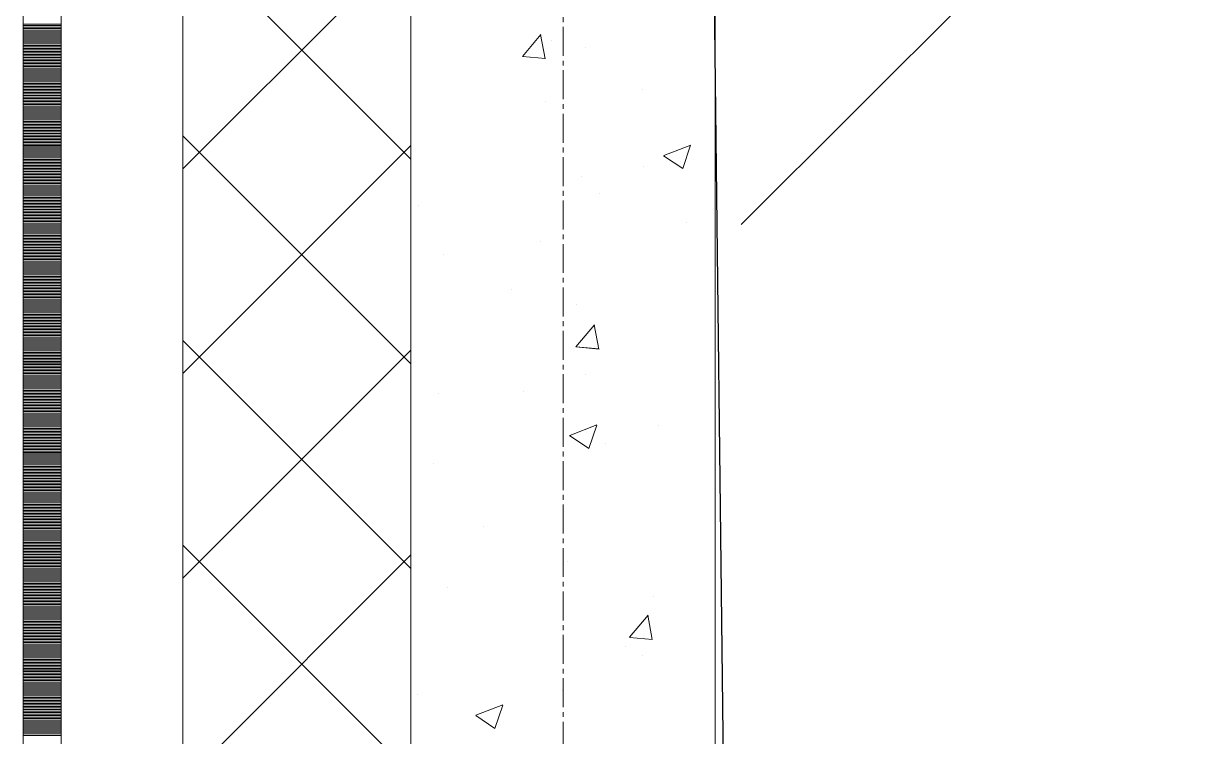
# Model space of a CAD drawing. Header units: millimetres. Extents: x 470010 to 1231400, y -134005 to 421770.
# Drawn here: x 806168 to 806935, y 146914 to 147383 of the extents above; entities that cross this region are included whole.
import ezdxf
from ezdxf.enums import TextEntityAlignment as Align

# ---------------------------------------------------------------- set-up
doc = ezdxf.new("R2010")
doc.units = ezdxf.units.MM
doc.linetypes.add('CENTER2', pattern=[28.575, 19.05, -3.175, 3.175, -3.175])
doc.linetypes.add('DASHED', pattern=[19.05, 12.7, -6.35])
doc.layers.get('Defpoints').update_dxf_attribs({"color": 140})
doc.layers.add('АР_Делит', color=120, linetype='Continuous', lineweight=0, plot=False)
for name, color, linetype, lineweight in [('АР_Стены ПЕНОблок', 52, 'Continuous', 20), ('АР_Тонкая', 254, 'Continuous', 5), ('АР_Утеплитель', 31, 'Continuous', 0), ('АР_Штриховка', 8, 'Continuous', 0)]:
    doc.layers.add(name, color=color, linetype=linetype, lineweight=lineweight)
doc.layers.add('РД_Оси_100', color=7, linetype='Continuous', lineweight=0, true_color=0x525252)
doc.styles.add('style1', font='ARIALN.TTF')

# ---------------------------------------------------------------- blocks, each defined once
blk = doc.blocks.new('СОШ_2200_АР_ОСИ_М100_28.05.24')
at = {"layer": 'АР_Делит', "color": 251, "linetype": 'DASHED', "true_color": 0x636466}
blk.add_lwpolyline([(114955, 135155), (114955, -355), (93595.036, -355), (93595.036, 13855), (94145, 13855), (94145, 68320), (66055, 68320), (66055, 13857.73), (83455, 13857.73), (83455, -355), (45245, -355), (45245, 13145), (44695, 13145), (44695, 26755), (45245, 26755), (45245, 68320), (20455, 68320), (20455, 26755), (27955, 26755), (27955, 13145), (-355, 13145), (-355, 100855)], dxfattribs=at)
at = {"layer": 'РД_Оси_100', "color": 251, "linetype": 'CENTER2', "true_color": 0x636466}
blk.add_line((0, -6155), (0, 139938.679), dxfattribs=at)
blk = doc.blocks.new('A$C9108343f')
blk.add_lwpolyline([(160804.09, 248479.49), (162964.09, 248479.49), (162964.09, 249379.49), (167604.09, 249379.49), (167604.09, 249579.49), (186123.53, 249579.49), (186024.63, 244500.38), (148704.09, 244484.49), (148664.66, 245989.49), (140924.09, 246025.99), (140881.31, 249704.55), (148704.09, 249669.49), (148714.09, 259259.49)])
at = {"layer": 'АР_Стены ПЕНОблок', "color": 18, "linetype": 'Continuous', "lineweight": 20, "true_color": 0x000000}
for p, q in [((140704.09, 313879.49), (140704.09, 237679.49)), ((140904.09, 237679.49), (140904.09, 313879.49))]:
    blk.add_line(p, q, dxfattribs=at)
at = {"layer": 'АР_Тонкая', "color": 18, "linetype": 'Continuous', "lineweight": 5, "true_color": 0x000000}
for p, q in [((140449.09, 313879.49), (140449.09, 237679.49)), ((140474.09, 313879.49), (140474.09, 237679.49)), ((140474.09, 237679.49), (140474.09, 313879.49)), ((140554.09, 237679.49), (140554.09, 313879.49))]:
    blk.add_line(p, q, dxfattribs=at)
at = {"layer": 'АР_Утеплитель', "color": 18, "linetype": 'Continuous', "lineweight": 0, "true_color": 0x000000}
for p, q in [((140554.09, 313879.49), (140554.09, 237679.49)), ((140704.09, 237679.49), (140704.09, 313879.49))]:
    blk.add_line(p, q, dxfattribs=at)
at = {"layer": 'АР_Штриховка', "color": 18, "linetype": 'Continuous', "lineweight": 0, "true_color": 0x000000}
for p, q in [((140704.09, 247660.39), (140554.09, 247810.39)), ((140554.09, 247654.1), (140704.09, 247804.1)), ((140449.09, 247749.24), (140474.09, 247749.24)), ((140449.09, 247748.24), (140474.09, 247748.24)), ((140449.09, 247747.24), (140474.09, 247747.24)), ((140449.09, 247746.24), (140474.09, 247746.24)), ((140449.09, 247745.24), (140474.09, 247745.24)), ((140449.09, 247744.24), (140474.09, 247744.24)), ((140449.09, 247743.24), (140474.09, 247743.24)), ((140449.09, 247742.24), (140474.09, 247742.24)), ((140449.09, 247741.24), (140474.09, 247741.24)), ((140449.09, 247740.24), (140474.09, 247740.24)), ((140777.36, 247727.85), (140789.6, 247742.44)), ((140792.31, 247726.47), (140789.37, 247742.39)), ((140449.09, 247739.24), (140474.09, 247739.24)), ((140449.09, 247738.24), (140474.09, 247738.24)), ((140449.09, 247737.24), (140474.09, 247737.24)), ((140449.09, 247736.24), (140474.09, 247736.24)), ((140449.09, 247735.24), (140474.09, 247735.24)), ((140449.09, 247734.24), (140474.09, 247734.24)), ((140449.09, 247733.24), (140474.09, 247733.24)), ((140796.29, 247738.19), (140796.29, 247738.19)), ((140819.15, 247733.83), (140819.15, 247733.83)), ((140449.09, 247732.24), (140474.09, 247732.24)), ((140449.09, 247731.24), (140474.09, 247731.24)), ((140449.09, 247730.24), (140474.09, 247730.24)), ((140449.09, 247729.24), (140474.09, 247729.24)), ((140449.09, 247728.24), (140474.09, 247728.24)), ((140449.09, 247727.24), (140474.09, 247727.24)), ((140449.09, 247726.24), (140474.09, 247726.24)), ((140449.09, 247725.24), (140474.09, 247725.24)), ((140777.36, 247727.84), (140792.54, 247726.51)), ((140449.09, 247724.24), (140474.09, 247724.24)), ((140449.09, 247723.24), (140474.09, 247723.24)), ((140449.09, 247722.24), (140474.09, 247722.24)), ((140449.09, 247721.24), (140474.09, 247721.24)), ((140449.09, 247720.24), (140474.09, 247720.24)), ((140449.09, 247719.24), (140474.09, 247719.24)), ((140449.09, 247718.24), (140474.09, 247718.24)), ((140449.09, 247717.24), (140474.09, 247717.24)), ((140449.09, 247716.24), (140474.09, 247716.24)), ((140449.09, 247715.24), (140474.09, 247715.24)), ((140449.09, 247714.24), (140474.09, 247714.24)), ((140449.09, 247713.24), (140474.09, 247713.24)), ((140449.09, 247712.24), (140474.09, 247712.24)), ((140449.09, 247711.24), (140474.09, 247711.24)), ((140449.09, 247710.24), (140474.09, 247710.24)), ((140449.09, 247709.24), (140474.09, 247709.24)), ((140449.09, 247708.24), (140474.09, 247708.24)), ((140449.09, 247707.24), (140474.09, 247707.24)), ((140449.09, 247706.24), (140474.09, 247706.24)), ((140449.09, 247705.24), (140474.09, 247705.24)), ((140449.09, 247704.24), (140474.09, 247704.24)), ((140449.09, 247703.24), (140474.09, 247703.24)), ((140449.09, 247702.24), (140474.09, 247702.24)), ((140856.11, 247706.46), (140856.11, 247706.46)), ((140449.09, 247701.24), (140474.09, 247701.24)), ((140449.09, 247700.24), (140474.09, 247700.24)), ((140449.09, 247699.24), (140474.09, 247699.24)), ((140449.09, 247698.24), (140474.09, 247698.24)), ((140449.09, 247697.24), (140474.09, 247697.24)), ((140449.09, 247696.24), (140474.09, 247696.24)), ((140449.09, 247695.24), (140474.09, 247695.24)), ((140449.09, 247694.24), (140474.09, 247694.24)), ((140792.53, 247698.09), (140792.53, 247698.09)), ((140449.09, 247693.24), (140474.09, 247693.24)), ((140449.09, 247692.24), (140474.09, 247692.24)), ((140449.09, 247691.24), (140474.09, 247691.24)), ((140449.09, 247690.24), (140474.09, 247690.24)), ((140449.09, 247689.24), (140474.09, 247689.24)), ((140449.09, 247688.24), (140474.09, 247688.24)), ((140449.09, 247687.24), (140474.09, 247687.24)), ((140449.09, 247686.24), (140474.09, 247686.24)), ((140449.09, 247685.24), (140474.09, 247685.24)), ((140449.09, 247684.24), (140474.09, 247684.24)), ((140449.09, 247683.24), (140474.09, 247683.24)), ((140449.09, 247682.24), (140474.09, 247682.24)), ((140449.09, 247681.24), (140474.09, 247681.24)), ((140449.09, 247680.24), (140474.09, 247680.24)), ((140449.09, 247679.24), (140474.09, 247679.24)), ((140449.09, 247678.24), (140474.09, 247678.24)), ((140449.09, 247677.24), (140474.09, 247677.24)), ((140449.09, 247676.24), (140474.09, 247676.24)), ((140449.09, 247675.24), (140474.09, 247675.24)), ((140449.09, 247674.24), (140474.09, 247674.24)), ((140449.09, 247673.24), (140474.09, 247673.24)), ((140449.09, 247672.24), (140474.09, 247672.24)), ((140449.09, 247671.24), (140474.09, 247671.24)), ((140704.09, 247525.68), (140554.09, 247675.68)), ((140449.09, 247670.24), (140474.09, 247670.24)), ((140449.09, 247669.24), (140474.09, 247669.24)), ((140449.09, 247668.24), (140474.09, 247668.24)), ((140449.09, 247667.24), (140474.09, 247667.24)), ((140449.09, 247666.24), (140474.09, 247666.24)), ((140449.09, 247665.24), (140474.09, 247665.24)), ((140449.09, 247664.24), (140474.09, 247664.24)), ((140554.09, 247519.4), (140704.09, 247669.4)), ((140870.35, 247662.83), (140888.13, 247669.66)), ((140882.91, 247654.12), (140888.06, 247669.47)), ((140449.09, 247663.24), (140474.09, 247663.24)), ((140449.09, 247662.24), (140474.09, 247662.24)), ((140449.09, 247661.24), (140474.09, 247661.24)), ((140449.09, 247660.24), (140474.09, 247660.24)), ((140449.09, 247659.24), (140474.09, 247659.24)), ((140449.09, 247658.24), (140474.09, 247658.24)), ((140449.09, 247657.24), (140474.09, 247657.24)), ((140449.09, 247656.24), (140474.09, 247656.24)), ((140870.26, 247662.65), (140882.9, 247654.12)), ((140449.09, 247655.24), (140474.09, 247655.24)), ((140449.09, 247654.24), (140474.09, 247654.24)), ((140449.09, 247653.24), (140474.09, 247653.24)), ((140449.09, 247652.24), (140474.09, 247652.24)), ((140449.09, 247651.24), (140474.09, 247651.24)), ((140449.09, 247650.24), (140474.09, 247650.24)), ((140449.09, 247649.24), (140474.09, 247649.24)), ((140449.09, 247648.24), (140474.09, 247648.24)), ((140816.06, 247649.28), (140816.06, 247649.28)), ((140857.2, 247655.48), (140857.2, 247655.48)), ((140449.09, 247647.24), (140474.09, 247647.24)), ((140449.09, 247646.24), (140474.09, 247646.24)), ((140449.09, 247645.24), (140474.09, 247645.24)), ((140449.09, 247644.24), (140474.09, 247644.24)), ((140449.09, 247643.24), (140474.09, 247643.24)), ((140449.09, 247642.24), (140474.09, 247642.24)), ((140449.09, 247641.24), (140474.09, 247641.24)), ((140449.09, 247640.24), (140474.09, 247640.24)), ((140449.09, 247639.24), (140474.09, 247639.24)), ((140449.09, 247638.24), (140474.09, 247638.24)), ((140449.09, 247637.24), (140474.09, 247637.24)), ((140449.09, 247636.24), (140474.09, 247636.24)), ((140449.09, 247635.24), (140474.09, 247635.24)), ((140449.09, 247634.24), (140474.09, 247634.24)), ((140449.09, 247633.24), (140474.09, 247633.24)), ((140827.79, 247637.47), (140827.79, 247637.47)), ((140449.09, 247632.24), (140474.09, 247632.24)), ((140449.09, 247631.24), (140474.09, 247631.24)), ((140449.09, 247630.24), (140474.09, 247630.24)), ((140449.09, 247629.24), (140474.09, 247629.24)), ((140449.09, 247628.24), (140474.09, 247628.24)), ((140449.09, 247627.24), (140474.09, 247627.24)), ((140449.09, 247626.24), (140474.09, 247626.24)), ((140449.09, 247625.24), (140474.09, 247625.24)), ((140709.07, 247630.06), (140709.07, 247630.06)), ((140449.09, 247624.24), (140474.09, 247624.24)), ((140449.09, 247623.24), (140474.09, 247623.24)), ((140449.09, 247622.24), (140474.09, 247622.24)), ((140449.09, 247621.24), (140474.09, 247621.24)), ((140449.09, 247620.24), (140474.09, 247620.24)), ((140449.09, 247619.24), (140474.09, 247619.24)), ((140449.09, 247618.24), (140474.09, 247618.24)), ((140449.09, 247617.24), (140474.09, 247617.24)), ((140885.49, 247618.94), (140885.49, 247618.94)), ((140449.09, 247616.24), (140474.09, 247616.24)), ((140449.09, 247615.24), (140474.09, 247615.24)), ((140449.09, 247614.24), (140474.09, 247614.24)), ((140449.09, 247613.24), (140474.09, 247613.24)), ((140449.09, 247612.24), (140474.09, 247612.24)), ((140449.09, 247611.24), (140474.09, 247611.24)), ((140449.09, 247610.24), (140474.09, 247610.24)), ((140449.09, 247609.24), (140474.09, 247609.24)), ((140449.09, 247608.24), (140474.09, 247608.24)), ((140449.09, 247607.24), (140474.09, 247607.24)), ((140449.09, 247606.24), (140474.09, 247606.24)), ((140449.09, 247605.24), (140474.09, 247605.24)), ((140449.09, 247604.24), (140474.09, 247604.24)), ((140449.09, 247603.24), (140474.09, 247603.24)), ((140449.09, 247602.24), (140474.09, 247602.24)), ((140789.3, 247606.28), (140789.3, 247606.28)), ((140449.09, 247601.24), (140474.09, 247601.24)), ((140449.09, 247600.24), (140474.09, 247600.24)), ((140449.09, 247599.24), (140474.09, 247599.24)), ((140449.09, 247598.24), (140474.09, 247598.24)), ((140449.09, 247597.24), (140474.09, 247597.24)), ((140449.09, 247596.24), (140474.09, 247596.24)), ((140449.09, 247595.24), (140474.09, 247595.24)), ((140449.09, 247594.24), (140474.09, 247594.24)), ((140725.71, 247597.91), (140725.71, 247597.91)), ((140449.09, 247593.24), (140474.09, 247593.24)), ((140449.09, 247592.24), (140474.09, 247592.24)), ((140449.09, 247591.24), (140474.09, 247591.24)), ((140449.09, 247590.24), (140474.09, 247590.24)), ((140449.09, 247589.24), (140474.09, 247589.24)), ((140449.09, 247588.24), (140474.09, 247588.24)), ((140449.09, 247587.24), (140474.09, 247587.24)), ((140449.09, 247586.24), (140474.09, 247586.24)), ((140449.09, 247585.24), (140474.09, 247585.24)), ((140449.09, 247584.24), (140474.09, 247584.24)), ((140449.09, 247583.24), (140474.09, 247583.24)), ((140449.09, 247582.24), (140474.09, 247582.24)), ((140449.09, 247581.24), (140474.09, 247581.24)), ((140449.09, 247580.24), (140474.09, 247580.24)), ((140449.09, 247579.24), (140474.09, 247579.24)), ((140449.09, 247578.24), (140474.09, 247578.24)), ((140449.09, 247577.24), (140474.09, 247577.24)), ((140449.09, 247576.24), (140474.09, 247576.24)), ((140449.09, 247575.24), (140474.09, 247575.24)), ((140449.09, 247574.24), (140474.09, 247574.24)), ((140449.09, 247573.24), (140474.09, 247573.24)), ((140449.09, 247572.24), (140474.09, 247572.24)), ((140449.09, 247571.24), (140474.09, 247571.24)), ((140769.94, 247574.29), (140769.94, 247574.29)), ((140449.09, 247570.24), (140474.09, 247570.24)), ((140449.09, 247569.24), (140474.09, 247569.24)), ((140449.09, 247568.24), (140474.09, 247568.24)), ((140449.09, 247567.24), (140474.09, 247567.24)), ((140449.09, 247566.24), (140474.09, 247566.24)), ((140449.09, 247565.24), (140474.09, 247565.24)), ((140449.09, 247564.24), (140474.09, 247564.24)), ((140812.97, 247564.72), (140812.97, 247564.72)), ((140449.09, 247563.24), (140474.09, 247563.24)), ((140449.09, 247562.24), (140474.09, 247562.24)), ((140449.09, 247561.24), (140474.09, 247561.24)), ((140449.09, 247560.24), (140474.09, 247560.24)), ((140449.09, 247559.24), (140474.09, 247559.24)), ((140449.09, 247558.24), (140474.09, 247558.24)), ((140449.09, 247557.24), (140474.09, 247557.24)), ((140449.09, 247556.24), (140474.09, 247556.24)), ((140449.09, 247555.24), (140474.09, 247555.24)), ((140449.09, 247554.24), (140474.09, 247554.24)), ((140449.09, 247553.24), (140474.09, 247553.24)), ((140449.09, 247552.24), (140474.09, 247552.24)), ((140449.09, 247551.24), (140474.09, 247551.24)), ((140449.09, 247550.24), (140474.09, 247550.24)), ((140449.09, 247549.24), (140474.09, 247549.24)), ((140449.09, 247548.24), (140474.09, 247548.24)), ((140812.6, 247536.79), (140824.85, 247551.39)), ((140827.55, 247535.41), (140824.62, 247551.33)), ((140449.09, 247547.24), (140474.09, 247547.24)), ((140449.09, 247546.24), (140474.09, 247546.24)), ((140449.09, 247545.24), (140474.09, 247545.24)), ((140449.09, 247544.24), (140474.09, 247544.24)), ((140449.09, 247543.24), (140474.09, 247543.24)), ((140449.09, 247542.24), (140474.09, 247542.24)), ((140449.09, 247541.24), (140474.09, 247541.24)), ((140704.09, 247390.98), (140554.09, 247540.98)), ((140449.09, 247540.24), (140474.09, 247540.24)), ((140449.09, 247539.24), (140474.09, 247539.24)), ((140449.09, 247538.24), (140474.09, 247538.24)), ((140449.09, 247537.24), (140474.09, 247537.24)), ((140449.09, 247536.24), (140474.09, 247536.24)), ((140449.09, 247535.24), (140474.09, 247535.24)), ((140449.09, 247534.24), (140474.09, 247534.24)), ((140449.09, 247533.24), (140474.09, 247533.24)), ((140554.09, 247384.69), (140704.09, 247534.69)), ((140812.6, 247536.78), (140827.78, 247535.45)), ((140449.09, 247532.24), (140474.09, 247532.24)), ((140449.09, 247531.24), (140474.09, 247531.24)), ((140449.09, 247530.24), (140474.09, 247530.24)), ((140449.09, 247529.24), (140474.09, 247529.24)), ((140449.09, 247528.24), (140474.09, 247528.24)), ((140449.09, 247527.24), (140474.09, 247527.24)), ((140449.09, 247526.24), (140474.09, 247526.24)), ((140449.09, 247525.24), (140474.09, 247525.24)), ((140449.09, 247524.24), (140474.09, 247524.24)), ((140449.09, 247523.24), (140474.09, 247523.24)), ((140449.09, 247522.24), (140474.09, 247522.24)), ((140449.09, 247521.24), (140474.09, 247521.24)), ((140449.09, 247520.24), (140474.09, 247520.24)), ((140449.09, 247519.24), (140474.09, 247519.24)), ((140449.09, 247518.24), (140474.09, 247518.24)), ((140818.67, 247518.76), (140818.67, 247518.76)), ((140449.09, 247517.24), (140474.09, 247517.24)), ((140449.09, 247516.24), (140474.09, 247516.24)), ((140449.09, 247515.24), (140474.09, 247515.24)), ((140449.09, 247514.24), (140474.09, 247514.24)), ((140449.09, 247513.24), (140474.09, 247513.24)), ((140449.09, 247512.24), (140474.09, 247512.24)), ((140449.09, 247511.24), (140474.09, 247511.24)), ((140449.09, 247510.24), (140474.09, 247510.24)), ((140449.09, 247509.24), (140474.09, 247509.24)), ((140449.09, 247508.24), (140474.09, 247508.24)), ((140449.09, 247507.24), (140474.09, 247507.24)), ((140449.09, 247506.24), (140474.09, 247506.24)), ((140449.09, 247505.24), (140474.09, 247505.24)), ((140449.09, 247504.24), (140474.09, 247504.24)), ((140449.09, 247503.24), (140474.09, 247503.24)), ((140449.09, 247502.24), (140474.09, 247502.24)), ((140722.48, 247506.1), (140722.48, 247506.1)), ((140778.33, 247507.68), (140778.33, 247507.68)), ((140449.09, 247501.24), (140474.09, 247501.24)), ((140449.09, 247500.24), (140474.09, 247500.24)), ((140449.09, 247499.24), (140474.09, 247499.24)), ((140449.09, 247498.24), (140474.09, 247498.24)), ((140449.09, 247497.24), (140474.09, 247497.24)), ((140449.09, 247496.24), (140474.09, 247496.24)), ((140449.09, 247495.24), (140474.09, 247495.24)), ((140449.09, 247494.24), (140474.09, 247494.24)), ((140449.09, 247493.24), (140474.09, 247493.24)), ((140449.09, 247492.24), (140474.09, 247492.24)), ((140449.09, 247491.24), (140474.09, 247491.24)), ((140449.09, 247490.24), (140474.09, 247490.24)), ((140449.09, 247489.24), (140474.09, 247489.24)), ((140449.09, 247488.24), (140474.09, 247488.24)), ((140449.09, 247487.24), (140474.09, 247487.24)), ((140449.09, 247486.24), (140474.09, 247486.24)), ((140449.09, 247485.24), (140474.09, 247485.24)), ((140449.09, 247484.24), (140474.09, 247484.24)), ((140449.09, 247483.24), (140474.09, 247483.24)), ((140449.09, 247482.24), (140474.09, 247482.24)), ((140449.09, 247481.24), (140474.09, 247481.24)), ((140449.09, 247480.24), (140474.09, 247480.24)), ((140449.09, 247479.24), (140474.09, 247479.24)), ((140808.55, 247478.64), (140826.33, 247485.47)), ((140809.88, 247480.17), (140809.88, 247480.17)), ((140821.1, 247469.93), (140826.25, 247485.28)), ((140866.94, 247485.4), (140866.94, 247485.4)), ((140449.09, 247478.24), (140474.09, 247478.24)), ((140449.09, 247477.24), (140474.09, 247477.24)), ((140449.09, 247476.24), (140474.09, 247476.24)), ((140449.09, 247475.24), (140474.09, 247475.24)), ((140449.09, 247474.24), (140474.09, 247474.24)), ((140449.09, 247473.24), (140474.09, 247473.24)), ((140449.09, 247472.24), (140474.09, 247472.24)), ((140808.46, 247478.46), (140821.1, 247469.94)), ((140831.89, 247473.56), (140831.89, 247473.56)), ((140449.09, 247471.24), (140474.09, 247471.24)), ((140449.09, 247470.24), (140474.09, 247470.24)), ((140449.09, 247469.24), (140474.09, 247469.24)), ((140449.09, 247468.24), (140474.09, 247468.24)), ((140449.09, 247467.24), (140474.09, 247467.24)), ((140449.09, 247466.24), (140474.09, 247466.24)), ((140449.09, 247465.24), (140474.09, 247465.24)), ((140449.09, 247464.24), (140474.09, 247464.24)), ((140449.09, 247463.24), (140474.09, 247463.24)), ((140449.09, 247462.24), (140474.09, 247462.24)), ((140449.09, 247461.24), (140474.09, 247461.24)), ((140449.09, 247460.24), (140474.09, 247460.24)), ((140449.09, 247459.24), (140474.09, 247459.24)), ((140449.09, 247458.24), (140474.09, 247458.24)), ((140449.09, 247457.24), (140474.09, 247457.24)), ((140449.09, 247456.24), (140474.09, 247456.24)), ((140718.81, 247459.97), (140718.81, 247459.97)), ((140449.09, 247455.24), (140474.09, 247455.24)), ((140449.09, 247454.24), (140474.09, 247454.24)), ((140449.09, 247453.24), (140474.09, 247453.24)), ((140449.09, 247452.24), (140474.09, 247452.24)), ((140449.09, 247451.24), (140474.09, 247451.24)), ((140449.09, 247450.24), (140474.09, 247450.24)), ((140449.09, 247449.24), (140474.09, 247449.24)), ((140449.09, 247448.24), (140474.09, 247448.24)), ((140449.09, 247447.24), (140474.09, 247447.24)), ((140449.09, 247446.24), (140474.09, 247446.24)), ((140449.09, 247445.24), (140474.09, 247445.24)), ((140449.09, 247444.24), (140474.09, 247444.24)), ((140449.09, 247443.24), (140474.09, 247443.24)), ((140449.09, 247442.24), (140474.09, 247442.24)), ((140449.09, 247441.24), (140474.09, 247441.24)), ((140449.09, 247440.24), (140474.09, 247440.24)), ((140449.09, 247439.24), (140474.09, 247439.24)), ((140449.09, 247438.24), (140474.09, 247438.24)), ((140449.09, 247437.24), (140474.09, 247437.24)), ((140449.09, 247436.24), (140474.09, 247436.24)), ((140449.09, 247435.24), (140474.09, 247435.24)), ((140449.09, 247434.24), (140474.09, 247434.24)), ((140449.09, 247433.24), (140474.09, 247433.24)), ((140449.09, 247432.24), (140474.09, 247432.24)), ((140449.09, 247431.24), (140474.09, 247431.24)), ((140449.09, 247430.24), (140474.09, 247430.24)), ((140449.09, 247429.24), (140474.09, 247429.24)), ((140449.09, 247428.24), (140474.09, 247428.24)), ((140449.09, 247427.24), (140474.09, 247427.24)), ((140449.09, 247426.24), (140474.09, 247426.24)), ((140449.09, 247425.24), (140474.09, 247425.24)), ((140449.09, 247424.24), (140474.09, 247424.24)), ((140449.09, 247423.24), (140474.09, 247423.24)), ((140449.09, 247422.24), (140474.09, 247422.24)), ((140449.09, 247421.24), (140474.09, 247421.24)), ((140449.09, 247420.24), (140474.09, 247420.24)), ((140449.09, 247419.24), (140474.09, 247419.24)), ((140449.09, 247418.24), (140474.09, 247418.24)), ((140751.85, 247418.58), (140751.85, 247418.58)), ((140449.09, 247417.24), (140474.09, 247417.24)), ((140449.09, 247416.24), (140474.09, 247416.24)), ((140449.09, 247415.24), (140474.09, 247415.24)), ((140449.09, 247414.24), (140474.09, 247414.24)), ((140449.09, 247413.24), (140474.09, 247413.24)), ((140449.09, 247412.24), (140474.09, 247412.24)), ((140449.09, 247411.24), (140474.09, 247411.24)), ((140449.09, 247410.24), (140474.09, 247410.24)), ((140449.09, 247409.24), (140474.09, 247409.24)), ((140449.09, 247408.24), (140474.09, 247408.24)), ((140449.09, 247407.24), (140474.09, 247407.24)), ((140449.09, 247406.24), (140474.09, 247406.24)), ((140449.09, 247405.24), (140474.09, 247405.24)), ((140449.09, 247404.24), (140474.09, 247404.24)), ((140449.09, 247403.24), (140474.09, 247403.24)), ((140704.09, 247256.28), (140554.09, 247406.28)), ((140449.09, 247402.24), (140474.09, 247402.24)), ((140449.09, 247401.24), (140474.09, 247401.24)), ((140449.09, 247400.24), (140474.09, 247400.24)), ((140449.09, 247399.24), (140474.09, 247399.24)), ((140449.09, 247398.24), (140474.09, 247398.24)), ((140449.09, 247397.24), (140474.09, 247397.24)), ((140449.09, 247396.24), (140474.09, 247396.24)), ((140449.09, 247395.24), (140474.09, 247395.24)), ((140554.09, 247249.99), (140704.09, 247399.99)), ((140806.79, 247395.61), (140806.79, 247395.61)), ((140449.09, 247394.24), (140474.09, 247394.24)), ((140449.09, 247393.24), (140474.09, 247393.24)), ((140449.09, 247392.24), (140474.09, 247392.24)), ((140449.09, 247391.24), (140474.09, 247391.24)), ((140449.09, 247390.24), (140474.09, 247390.24)), ((140449.09, 247389.24), (140474.09, 247389.24)), ((140449.09, 247388.24), (140474.09, 247388.24)), ((140449.09, 247387.24), (140474.09, 247387.24)), ((140449.09, 247386.24), (140474.09, 247386.24)), ((140449.09, 247385.24), (140474.09, 247385.24)), ((140449.09, 247384.24), (140474.09, 247384.24)), ((140449.09, 247383.24), (140474.09, 247383.24)), ((140449.09, 247382.24), (140474.09, 247382.24)), ((140449.09, 247381.24), (140474.09, 247381.24)), ((140449.09, 247380.24), (140474.09, 247380.24)), ((140449.09, 247379.24), (140474.09, 247379.24)), ((140449.09, 247378.24), (140474.09, 247378.24)), ((140449.09, 247377.24), (140474.09, 247377.24)), ((140449.09, 247376.24), (140474.09, 247376.24)), ((140449.09, 247375.24), (140474.09, 247375.24)), ((140449.09, 247374.24), (140474.09, 247374.24)), ((140449.09, 247373.24), (140474.09, 247373.24)), ((140449.09, 247372.24), (140474.09, 247372.24)), ((140727.8, 247378.57), (140727.8, 247378.57)), ((140863.39, 247372.84), (140863.39, 247372.84)), ((140449.09, 247371.24), (140474.09, 247371.24)), ((140449.09, 247370.24), (140474.09, 247370.24)), ((140449.09, 247369.24), (140474.09, 247369.24)), ((140449.09, 247368.24), (140474.09, 247368.24)), ((140449.09, 247367.24), (140474.09, 247367.24)), ((140449.09, 247366.24), (140474.09, 247366.24)), ((140449.09, 247365.24), (140474.09, 247365.24)), ((140449.09, 247364.24), (140474.09, 247364.24)), ((140449.09, 247363.24), (140474.09, 247363.24)), ((140449.09, 247362.24), (140474.09, 247362.24)), ((140449.09, 247361.24), (140474.09, 247361.24)), ((140449.09, 247360.24), (140474.09, 247360.24)), ((140449.09, 247359.24), (140474.09, 247359.24)), ((140449.09, 247358.24), (140474.09, 247358.24)), ((140449.09, 247357.24), (140474.09, 247357.24)), ((140847.84, 247345.74), (140860.09, 247360.33)), ((140862.8, 247344.36), (140859.86, 247360.28)), ((140449.09, 247356.24), (140474.09, 247356.24)), ((140449.09, 247355.24), (140474.09, 247355.24)), ((140449.09, 247354.24), (140474.09, 247354.24)), ((140449.09, 247353.24), (140474.09, 247353.24)), ((140449.09, 247352.24), (140474.09, 247352.24)), ((140449.09, 247351.24), (140474.09, 247351.24)), ((140449.09, 247350.24), (140474.09, 247350.24)), ((140449.09, 247349.24), (140474.09, 247349.24)), ((140449.09, 247348.24), (140474.09, 247348.24)), ((140449.09, 247347.24), (140474.09, 247347.24)), ((140449.09, 247346.24), (140474.09, 247346.24)), ((140449.09, 247345.24), (140474.09, 247345.24)), ((140449.09, 247344.24), (140474.09, 247344.24)), ((140449.09, 247343.24), (140474.09, 247343.24)), ((140449.09, 247342.24), (140474.09, 247342.24)), ((140449.09, 247341.24), (140474.09, 247341.24)), ((140847.84, 247345.73), (140863.03, 247344.4)), ((140449.09, 247340.24), (140474.09, 247340.24)), ((140449.09, 247339.24), (140474.09, 247339.24)), ((140449.09, 247338.24), (140474.09, 247338.24)), ((140449.09, 247337.24), (140474.09, 247337.24)), ((140449.09, 247336.24), (140474.09, 247336.24)), ((140449.09, 247335.24), (140474.09, 247335.24)), ((140449.09, 247334.24), (140474.09, 247334.24)), ((140845.45, 247339.52), (140845.45, 247339.52)), ((140856.45, 247333.85), (140856.45, 247333.85)), ((140449.09, 247333.24), (140474.09, 247333.24)), ((140449.09, 247332.24), (140474.09, 247332.24)), ((140449.09, 247331.24), (140474.09, 247331.24)), ((140449.09, 247330.24), (140474.09, 247330.24)), ((140449.09, 247329.24), (140474.09, 247329.24)), ((140449.09, 247328.24), (140474.09, 247328.24)), ((140449.09, 247327.24), (140474.09, 247327.24)), ((140449.09, 247326.24), (140474.09, 247326.24)), ((140449.09, 247325.24), (140474.09, 247325.24)), ((140449.09, 247324.24), (140474.09, 247324.24)), ((140449.09, 247323.24), (140474.09, 247323.24)), ((140449.09, 247322.24), (140474.09, 247322.24)), ((140449.09, 247321.24), (140474.09, 247321.24)), ((140449.09, 247320.24), (140474.09, 247320.24)), ((140449.09, 247319.24), (140474.09, 247319.24)), ((140449.09, 247318.24), (140474.09, 247318.24)), ((140449.09, 247317.24), (140474.09, 247317.24)), ((140449.09, 247316.24), (140474.09, 247316.24)), ((140449.09, 247315.24), (140474.09, 247315.24)), ((140449.09, 247314.24), (140474.09, 247314.24)), ((140449.09, 247313.24), (140474.09, 247313.24)), ((140449.09, 247312.24), (140474.09, 247312.24)), ((140449.09, 247311.24), (140474.09, 247311.24)), ((140803.7, 247311.06), (140803.7, 247311.06)), ((140449.09, 247310.24), (140474.09, 247310.24)), ((140449.09, 247309.24), (140474.09, 247309.24)), ((140449.09, 247308.24), (140474.09, 247308.24)), ((140449.09, 247307.24), (140474.09, 247307.24)), ((140449.09, 247306.24), (140474.09, 247306.24)), ((140449.09, 247305.24), (140474.09, 247305.24)), ((140449.09, 247304.24), (140474.09, 247304.24)), ((140449.09, 247303.24), (140474.09, 247303.24)), ((140708.33, 247308.42), (140708.33, 247308.42)), ((140449.09, 247302.24), (140474.09, 247302.24)), ((140449.09, 247301.24), (140474.09, 247301.24)), ((140449.09, 247300.24), (140474.09, 247300.24)), ((140449.09, 247299.24), (140474.09, 247299.24)), ((140449.09, 247298.24), (140474.09, 247298.24)), ((140449.09, 247297.24), (140474.09, 247297.24)), ((140449.09, 247296.24), (140474.09, 247296.24)), ((140449.09, 247295.24), (140474.09, 247295.24)), ((140746.74, 247294.45), (140764.53, 247301.28)), ((140759.3, 247285.75), (140764.45, 247301.09)), ((140449.09, 247294.24), (140474.09, 247294.24)), ((140449.09, 247293.24), (140474.09, 247293.24)), ((140449.09, 247292.24), (140474.09, 247292.24)), ((140449.09, 247291.24), (140474.09, 247291.24)), ((140449.09, 247290.24), (140474.09, 247290.24)), ((140449.09, 247289.24), (140474.09, 247289.24)), ((140449.09, 247288.24), (140474.09, 247288.24)), ((140746.66, 247294.27), (140759.3, 247285.75)), ((140449.09, 247287.24), (140474.09, 247287.24)), ((140449.09, 247286.24), (140474.09, 247286.24)), ((140449.09, 247285.24), (140474.09, 247285.24)), ((140449.09, 247284.24), (140474.09, 247284.24)), ((140449.09, 247283.24), (140474.09, 247283.24)), ((140449.09, 247282.24), (140474.09, 247282.24)), ((140449.09, 247281.24), (140474.09, 247281.24))]:
    blk.add_line(p, q, dxfattribs=at)
at = {"layer": 'РД_Оси_100'}
blk.add_blockref('СОШ_2200_АР_ОСИ_М100_28.05.24', (140804.09, 223079.49), dxfattribs=at)
at = {"layer": 'Defpoints', "color": 18, "true_color": 0x000000, "style": 'style1'}
for p in [(143949.34, 316089.12), (143974.98, 281639.5), (143890.4, 273244.71), (143839.99, 264276.81), (143967.75, 254892.38), (12251.96, 104178.14), (12382.58, 96023.14)]:
    blk.add_attdef('АР-ПОМЕЩЕНИЕ:НАИМЕНОВАНИЕ', text='', height=100, dxfattribs=at).set_placement(p, align=Align.MIDDLE)
at = {"layer": 'Defpoints', "color": 18, "true_color": 0x000000, "style": 'style1', "flags": 8}
for p in [(143951.3, 279099.09), (143848.34, 269251.11), (143875.33, 260094.25), (144049.74, 250824.7), (163419.28, 238153.36), (155897.46, 237965.97), (183037.2, 237965.97), (143342.94, 237876.19)]:
    blk.add_attdef('АР-ПОМЕЩЕНИЕ:НАИМЕНОВАНИЕ', text='', height=100, dxfattribs=at).set_placement(p, align=Align.MIDDLE)

msp = doc.modelspace()

# ---------------------------------------------------------------- hatches: boundary and pattern name
h = msp.add_hatch()
h.set_pattern_fill('ANSI31', color=3, scale=333)
h.paths.add_polyline_path([(817822.706, 156413.251), (817822.706, 156633.251), (818712.706, 156633.251), (818712.706, 157213.251), (818712.706, 158463.251), (818712.706, 158793.251), (818142.704, 158793.251), (818142.704, 158993.251), (818142.704, 159018.251), (818142.708, 160493.251), (818142.709, 160913.252), (818142.71, 161403.25), (817492.706, 161403.25), (815492.706, 161403.25), (815152.698, 161403.25), (815152.705, 158893.25), (814432.706, 158893.25), (814432.706, 158113.25), (814432.706, 157813.251), (814432.706, 154913.25), (814432.706, 154413.251), (814432.706, 153513.25), (814432.706, 149823.25), (814432.706, 149520.89), (814422.706, 149510.89), (814422.706, 149303.25), (813222.703, 149303.25), (813222.703, 149523.25), (807026.355, 149523.251), (806792.706, 149289.602), (806792.706, 149514.108), (806642.706, 149364.108), (806642.706, 149303.251), (806642.706, 148813.25), (806638.097, 146163.251), (806642.706, 146163.251), (806642.706, 145623.251), (806792.706, 145623.251), (813222.706, 145623.251), (813222.706, 145903.251), (814423.268, 145903.251), (814423.268, 145582.591), (814422.706, 145582.028), (814422.706, 145403.251), (814422.706, 144123.251), (815822.706, 144123.251), (818721.706, 144123.251), (818722.706, 144123.251), (819622.706, 144123.251), (823122.706, 144123.251), (824322.706, 144123.251), (825522.706, 144123.251), (826422.706, 144123.251), (827422.706, 144123.251), (830322.706, 144123.251), (832443.315, 144123.251), (832443.315, 144413.251), (833322.706, 144413.251), (834245.277, 144413.251), (834222.706, 144390.68), (834222.706, 144123.251), (835122.706, 144123.251), (838022.706, 144123.251), (844022.706, 144123.251), (846922.706, 144123.251), (851466.776, 144123.251), (851472.706, 144129.18), (851472.706, 144563.251), (851762.706, 144563.251), (851762.706, 146914.25), (851762.706, 148713.251), (851472.706, 148713.251), (850377.706, 148713.251), (850377.706, 149213.251), (849177.706, 149213.251), (849177.706, 148713.251), (848277.706, 148713.251), (848277.706, 149213.251), (847077.706, 149213.251), (847077.706, 148713.251), (846177.706, 148713.251), (846177.706, 149213.251), (842877.706, 149213.251), (842877.706, 148713.251), (841977.706, 148713.251), (841977.706, 149213.251), (840777.706, 149213.251), (840777.706, 148713.251), (839877.706, 148713.251), (839877.706, 149213.251), (838677.706, 149213.251), (838677.706, 148713.251), (837777.706, 148713.251), (837777.706, 149213.251), (834477.706, 149213.251), (834477.706, 148713.251), (834222.706, 148713.251), (833322.706, 148713.251), (833322.706, 149213.251), (826722.706, 149213.251), (826722.706, 148993.251), (826872.706, 148993.251), (826872.706, 148843.251), (826664.184, 148843.251), (826522.706, 148701.772), (826522.706, 148233.25), (826524.424, 148233.25), (826524.424, 148113.25), (824942.706, 148113.251), (824822.706, 148113.251), (819922.706, 148113.251), (817822.706, 148113.251), (817822.706, 148313.251), (817822.706, 150513.251), (817822.706, 150713.251), (817822.706, 152013.251)])
h.paths.add_polyline_path([(816578.934, 147228.245), (816578.934, 146828.245), (815578.934, 146828.245), (815578.934, 147228.245)], flags=16)
h.paths.add_polyline_path([(828437.705, 148234.002), (827887.705, 148233.761), (827887.758, 148113.761), (828437.758, 148114.002)], flags=0)
h.paths.add_polyline_path([(826922.706, 149014.057), (827042.706, 149014.057), (827042.706, 148233.391), (827067.653, 148233.402), (827642.706, 148233.654), (827742.706, 148233.697), (827742.706, 149014.057), (827862.706, 149014.057), (827862.706, 148233.75), (828462.705, 148234.013), (828562.706, 148234.057), (828562.706, 149013.251), (828682.706, 149013.251), (828682.706, 148114.109), (828462.759, 148114.013), (828462.758, 148114.013), (827862.758, 148113.75), (827862.706, 148113.75), (827642.758, 148113.654), (827042.759, 148113.391), (827042.706, 148113.391), (826722.759, 148113.25), (826722.706, 148233.25), (826922.706, 148233.338)], flags=16)
h.paths.add_polyline_path([(827642.653, 148233.654), (827642.706, 148233.654), (827642.758, 148113.654), (827617.706, 148113.643), (827617.653, 148233.643)], flags=0)
h.paths.add_polyline_path([(818060.384, 156364.651), (818446.674, 156364.651), (818446.674, 156665.265), (818060.384, 156665.265)], flags=25)

# ---------------------------------------------------------------- linework, layer by layer
msp.add_lwpolyline([(826522.706, 148113.25), (828682.706, 148113.25), (828682.706, 149013.251), (833322.706, 149013.251), (833322.706, 149213.251), (851842.142, 149213.251), (851743.238, 144134.142), (814422.706, 144118.251), (814383.268, 145623.251), (806642.706, 145659.752), (806599.923, 149338.31), (814422.706, 149303.25), (814432.706, 158893.25)])
at = {"layer": 'АР_Стены ПЕНОблок', "color": 18, "linetype": 'Continuous', "lineweight": 20, "true_color": 0x000000}
for p, q in [((806422.706, 213513.251), (806422.706, 137313.251)), ((806622.706, 137313.251), (806622.706, 213513.251))]:
    msp.add_line(p, q, dxfattribs=at)
at = {"layer": 'АР_Тонкая', "color": 18, "linetype": 'Continuous', "lineweight": 5, "true_color": 0x000000}
for p, q in [((806167.706, 213513.251), (806167.706, 137313.251)), ((806192.706, 213513.251), (806192.706, 137313.251)), ((806192.706, 137313.251), (806192.706, 213513.251)), ((806272.706, 137313.251), (806272.706, 213513.251))]:
    msp.add_line(p, q, dxfattribs=at)
at = {"layer": 'АР_Утеплитель', "color": 18, "linetype": 'Continuous', "lineweight": 0, "true_color": 0x000000}
for p, q in [((806272.706, 213513.251), (806272.706, 137313.251)), ((806422.706, 137313.251), (806422.706, 213513.251))]:
    msp.add_line(p, q, dxfattribs=at)
at = {"layer": 'АР_Штриховка', "color": 18, "linetype": 'Continuous', "lineweight": 0, "true_color": 0x000000}
for p, q in [((806422.706, 147294.146), (806272.706, 147444.146)), ((806272.706, 147287.859), (806422.706, 147437.859)), ((806167.706, 147383), (806192.706, 147383)), ((806167.706, 147382), (806192.706, 147382)), ((806167.706, 147381), (806192.706, 147381)), ((806167.706, 147380), (806192.706, 147380)), ((806167.706, 147379), (806192.706, 147379)), ((806167.706, 147378), (806192.706, 147378)), ((806167.706, 147377), (806192.706, 147377)), ((806167.706, 147376), (806192.706, 147376)), ((806167.706, 147375), (806192.706, 147375)), ((806167.706, 147374), (806192.706, 147374)), ((806495.969, 147361.608), (806508.214, 147376.201)), ((806510.922, 147360.227), (806507.985, 147376.148)), ((806167.706, 147373), (806192.706, 147373)), ((806167.706, 147372), (806192.706, 147372)), ((806167.706, 147371), (806192.706, 147371)), ((806167.706, 147370), (806192.706, 147370)), ((806167.706, 147369), (806192.706, 147369)), ((806167.706, 147368), (806192.706, 147368)), ((806167.706, 147367), (806192.706, 147367)), ((806167.706, 147366), (806192.706, 147366)), ((806167.706, 147365), (806192.706, 147365)), ((806167.706, 147364), (806192.706, 147364)), ((806167.706, 147363), (806192.706, 147363)), ((806167.706, 147362), (806192.706, 147362)), ((806167.706, 147361), (806192.706, 147361)), ((806167.706, 147360), (806192.706, 147360)), ((806167.706, 147359), (806192.706, 147359)), ((806495.969, 147361.598), (806511.151, 147360.269)), ((806167.706, 147358), (806192.706, 147358)), ((806167.706, 147357), (806192.706, 147357)), ((806167.706, 147356), (806192.706, 147356)), ((806167.706, 147355), (806192.706, 147355)), ((806167.706, 147354), (806192.706, 147354)), ((806167.706, 147353), (806192.706, 147353)), ((806167.706, 147352), (806192.706, 147352)), ((806167.706, 147351), (806192.706, 147351)), ((806167.706, 147350), (806192.706, 147350)), ((806167.706, 147349), (806192.706, 147349)), ((806167.706, 147348), (806192.706, 147348)), ((806167.706, 147347), (806192.706, 147347)), ((806167.706, 147346), (806192.706, 147346)), ((806167.706, 147345), (806192.706, 147345)), ((806167.706, 147344), (806192.706, 147344)), ((806167.706, 147343), (806192.706, 147343)), ((806167.706, 147342), (806192.706, 147342)), ((806167.706, 147341), (806192.706, 147341)), ((806167.706, 147340), (806192.706, 147340)), ((806167.706, 147339), (806192.706, 147339)), ((806167.706, 147338), (806192.706, 147338)), ((806167.706, 147337), (806192.706, 147337)), ((806167.706, 147336), (806192.706, 147336)), ((806167.706, 147335), (806192.706, 147335)), ((806167.706, 147334), (806192.706, 147334)), ((806167.706, 147333), (806192.706, 147333)), ((806167.706, 147332), (806192.706, 147332)), ((806167.706, 147331), (806192.706, 147331)), ((806167.706, 147330), (806192.706, 147330)), ((806167.706, 147329), (806192.706, 147329)), ((806167.706, 147328), (806192.706, 147328)), ((806167.706, 147327), (806192.706, 147327)), ((806167.706, 147326), (806192.706, 147326)), ((806167.706, 147325), (806192.706, 147325)), ((806167.706, 147324), (806192.706, 147324)), ((806167.706, 147323), (806192.706, 147323)), ((806167.706, 147322), (806192.706, 147322)), ((806167.706, 147321), (806192.706, 147321)), ((806167.706, 147320), (806192.706, 147320)), ((806167.706, 147319), (806192.706, 147319)), ((806167.706, 147318), (806192.706, 147318)), ((806167.706, 147317), (806192.706, 147317)), ((806167.706, 147316), (806192.706, 147316)), ((806167.706, 147315), (806192.706, 147315)), ((806167.706, 147314), (806192.706, 147314)), ((806167.706, 147313), (806192.706, 147313)), ((806167.706, 147312), (806192.706, 147312)), ((806167.706, 147311), (806192.706, 147311)), ((806167.706, 147310), (806192.706, 147310)), ((806167.706, 147309), (806192.706, 147309)), ((806167.706, 147308), (806192.706, 147308)), ((806167.706, 147307), (806192.706, 147307)), ((806167.706, 147306), (806192.706, 147306)), ((806167.706, 147305), (806192.706, 147305)), ((806422.706, 147159.443), (806272.706, 147309.443)), ((806167.706, 147304), (806192.706, 147304)), ((806167.706, 147303), (806192.706, 147303)), ((806167.706, 147302), (806192.706, 147302)), ((806167.706, 147301), (806192.706, 147301)), ((806167.706, 147300), (806192.706, 147300)), ((806167.706, 147299), (806192.706, 147299)), ((806167.706, 147298), (806192.706, 147298)), ((806167.706, 147297), (806192.706, 147297)), ((806272.706, 147153.156), (806422.706, 147303.156)), ((806588.96, 147296.587), (806606.745, 147303.413)), ((806601.517, 147287.88), (806606.667, 147303.229)), ((806167.706, 147296), (806192.706, 147296)), ((806167.706, 147295), (806192.706, 147295)), ((806167.706, 147294), (806192.706, 147294)), ((806167.706, 147293), (806192.706, 147293)), ((806167.706, 147292), (806192.706, 147292)), ((806167.706, 147291), (806192.706, 147291)), ((806167.706, 147290), (806192.706, 147290)), ((806588.877, 147296.403), (806601.511, 147287.881)), ((806167.706, 147289), (806192.706, 147289)), ((806167.706, 147288), (806192.706, 147288)), ((806167.706, 147287), (806192.706, 147287)), ((806167.706, 147286), (806192.706, 147286)), ((806167.706, 147285), (806192.706, 147285)), ((806167.706, 147284), (806192.706, 147284)), ((806167.706, 147283), (806192.706, 147283)), ((806167.706, 147282), (806192.706, 147282)), ((806167.706, 147281), (806192.706, 147281)), ((806167.706, 147280), (806192.706, 147280)), ((806167.706, 147279), (806192.706, 147279)), ((806167.706, 147278), (806192.706, 147278)), ((806167.706, 147277), (806192.706, 147277)), ((806167.706, 147276), (806192.706, 147276)), ((806167.706, 147275), (806192.706, 147275)), ((806167.706, 147274), (806192.706, 147274)), ((806167.706, 147273), (806192.706, 147273)), ((806167.706, 147272), (806192.706, 147272)), ((806167.706, 147271), (806192.706, 147271)), ((806167.706, 147270), (806192.706, 147270)), ((806167.706, 147269), (806192.706, 147269)), ((806167.706, 147268), (806192.706, 147268)), ((806167.706, 147267), (806192.706, 147267)), ((806167.706, 147266), (806192.706, 147266)), ((806167.706, 147265), (806192.706, 147265)), ((806167.706, 147264), (806192.706, 147264)), ((806167.706, 147263), (806192.706, 147263)), ((806167.706, 147262), (806192.706, 147262)), ((806167.706, 147261), (806192.706, 147261)), ((806167.706, 147260), (806192.706, 147260)), ((806167.706, 147259), (806192.706, 147259)), ((806167.706, 147258), (806192.706, 147258)), ((806167.706, 147257), (806192.706, 147257)), ((806167.706, 147256), (806192.706, 147256)), ((806167.706, 147255), (806192.706, 147255)), ((806167.706, 147254), (806192.706, 147254)), ((806167.706, 147253), (806192.706, 147253)), ((806167.706, 147252), (806192.706, 147252)), ((806167.706, 147251), (806192.706, 147251)), ((806167.706, 147250), (806192.706, 147250)), ((806167.706, 147249), (806192.706, 147249)), ((806167.706, 147248), (806192.706, 147248)), ((806167.706, 147247), (806192.706, 147247)), ((806167.706, 147246), (806192.706, 147246)), ((806167.706, 147245), (806192.706, 147245)), ((806167.706, 147244), (806192.706, 147244)), ((806167.706, 147243), (806192.706, 147243)), ((806167.706, 147242), (806192.706, 147242)), ((806167.706, 147241), (806192.706, 147241)), ((806167.706, 147240), (806192.706, 147240)), ((806167.706, 147239), (806192.706, 147239)), ((806167.706, 147238), (806192.706, 147238)), ((806167.706, 147237), (806192.706, 147237)), ((806167.706, 147236), (806192.706, 147236)), ((806167.706, 147235), (806192.706, 147235)), ((806167.706, 147234), (806192.706, 147234)), ((806167.706, 147233), (806192.706, 147233)), ((806167.706, 147232), (806192.706, 147232)), ((806167.706, 147231), (806192.706, 147231)), ((806167.706, 147230), (806192.706, 147230)), ((806167.706, 147229), (806192.706, 147229)), ((806167.706, 147228), (806192.706, 147228)), ((806167.706, 147227), (806192.706, 147227)), ((806167.706, 147226), (806192.706, 147226)), ((806167.706, 147225), (806192.706, 147225)), ((806167.706, 147224), (806192.706, 147224)), ((806167.706, 147223), (806192.706, 147223)), ((806167.706, 147222), (806192.706, 147222)), ((806167.706, 147221), (806192.706, 147221)), ((806167.706, 147220), (806192.706, 147220)), ((806167.706, 147219), (806192.706, 147219)), ((806167.706, 147218), (806192.706, 147218)), ((806167.706, 147217), (806192.706, 147217)), ((806167.706, 147216), (806192.706, 147216)), ((806167.706, 147215), (806192.706, 147215)), ((806167.706, 147214), (806192.706, 147214)), ((806167.706, 147213), (806192.706, 147213)), ((806167.706, 147212), (806192.706, 147212)), ((806167.706, 147211), (806192.706, 147211)), ((806167.706, 147210), (806192.706, 147210)), ((806167.706, 147209), (806192.706, 147209)), ((806167.706, 147208), (806192.706, 147208)), ((806167.706, 147207), (806192.706, 147207)), ((806167.706, 147206), (806192.706, 147206)), ((806167.706, 147205), (806192.706, 147205)), ((806167.706, 147204), (806192.706, 147204)), ((806167.706, 147203), (806192.706, 147203)), ((806167.706, 147202), (806192.706, 147202)), ((806167.706, 147201), (806192.706, 147201)), ((806167.706, 147200), (806192.706, 147200)), ((806167.706, 147199), (806192.706, 147199)), ((806167.706, 147198), (806192.706, 147198)), ((806167.706, 147197), (806192.706, 147197)), ((806167.706, 147196), (806192.706, 147196)), ((806167.706, 147195), (806192.706, 147195)), ((806167.706, 147194), (806192.706, 147194)), ((806167.706, 147193), (806192.706, 147193)), ((806167.706, 147192), (806192.706, 147192)), ((806167.706, 147191), (806192.706, 147191)), ((806167.706, 147190), (806192.706, 147190)), ((806167.706, 147189), (806192.706, 147189)), ((806167.706, 147188), (806192.706, 147188)), ((806167.706, 147187), (806192.706, 147187)), ((806167.706, 147186), (806192.706, 147186)), ((806167.706, 147185), (806192.706, 147185)), ((806167.706, 147184), (806192.706, 147184)), ((806167.706, 147183), (806192.706, 147183)), ((806167.706, 147182), (806192.706, 147182)), ((806531.213, 147170.551), (806543.458, 147185.144)), ((806546.165, 147169.17), (806543.228, 147185.091)), ((806167.706, 147181), (806192.706, 147181)), ((806167.706, 147180), (806192.706, 147180)), ((806167.706, 147179), (806192.706, 147179)), ((806167.706, 147178), (806192.706, 147178)), ((806167.706, 147177), (806192.706, 147177)), ((806167.706, 147176), (806192.706, 147176)), ((806167.706, 147175), (806192.706, 147175)), ((806422.706, 147024.739), (806272.706, 147174.739)), ((806167.706, 147174), (806192.706, 147174)), ((806167.706, 147173), (806192.706, 147173)), ((806167.706, 147172), (806192.706, 147172)), ((806167.706, 147171), (806192.706, 147171)), ((806167.706, 147170), (806192.706, 147170)), ((806167.706, 147169), (806192.706, 147169)), ((806167.706, 147168), (806192.706, 147168)), ((806167.706, 147167), (806192.706, 147167)), ((806272.706, 147018.452), (806422.706, 147168.452)), ((806531.212, 147170.541), (806546.394, 147169.213)), ((806167.706, 147166), (806192.706, 147166)), ((806167.706, 147165), (806192.706, 147165)), ((806167.706, 147164), (806192.706, 147164)), ((806167.706, 147163), (806192.706, 147163)), ((806167.706, 147162), (806192.706, 147162)), ((806167.706, 147161), (806192.706, 147161)), ((806167.706, 147160), (806192.706, 147160)), ((806167.706, 147159), (806192.706, 147159)), ((806167.706, 147158), (806192.706, 147158)), ((806167.706, 147157), (806192.706, 147157)), ((806167.706, 147156), (806192.706, 147156)), ((806167.706, 147155), (806192.706, 147155)), ((806167.706, 147154), (806192.706, 147154)), ((806167.706, 147153), (806192.706, 147153)), ((806167.706, 147152), (806192.706, 147152)), ((806167.706, 147151), (806192.706, 147151)), ((806167.706, 147150), (806192.706, 147150)), ((806167.706, 147149), (806192.706, 147149)), ((806167.706, 147148), (806192.706, 147148)), ((806167.706, 147147), (806192.706, 147147)), ((806167.706, 147146), (806192.706, 147146)), ((806167.706, 147145), (806192.706, 147145)), ((806167.706, 147144), (806192.706, 147144)), ((806167.706, 147143), (806192.706, 147143)), ((806167.706, 147142), (806192.706, 147142)), ((806167.706, 147141), (806192.706, 147141)), ((806167.706, 147140), (806192.706, 147140)), ((806167.706, 147139), (806192.706, 147139)), ((806167.706, 147138), (806192.706, 147138)), ((806167.706, 147137), (806192.706, 147137)), ((806167.706, 147136), (806192.706, 147136)), ((806167.706, 147135), (806192.706, 147135)), ((806167.706, 147134), (806192.706, 147134)), ((806167.706, 147133), (806192.706, 147133)), ((806167.706, 147132), (806192.706, 147132)), ((806167.706, 147131), (806192.706, 147131)), ((806167.706, 147130), (806192.706, 147130)), ((806167.706, 147129), (806192.706, 147129)), ((806167.706, 147128), (806192.706, 147128)), ((806167.706, 147127), (806192.706, 147127)), ((806167.706, 147126), (806192.706, 147126)), ((806167.706, 147125), (806192.706, 147125)), ((806167.706, 147124), (806192.706, 147124)), ((806167.706, 147123), (806192.706, 147123)), ((806167.706, 147122), (806192.706, 147122)), ((806167.706, 147121), (806192.706, 147121)), ((806167.706, 147120), (806192.706, 147120)), ((806167.706, 147119), (806192.706, 147119)), ((806167.706, 147118), (806192.706, 147118)), ((806167.706, 147117), (806192.706, 147117)), ((806167.706, 147116), (806192.706, 147116)), ((806167.706, 147115), (806192.706, 147115)), ((806167.706, 147114), (806192.706, 147114)), ((806167.706, 147113), (806192.706, 147113)), ((806527.158, 147112.398), (806544.943, 147119.225)), ((806539.715, 147103.692), (806544.865, 147119.041)), ((806167.706, 147112), (806192.706, 147112)), ((806167.706, 147111), (806192.706, 147111)), ((806167.706, 147110), (806192.706, 147110)), ((806167.706, 147109), (806192.706, 147109)), ((806167.706, 147108), (806192.706, 147108)), ((806167.706, 147107), (806192.706, 147107)), ((806167.706, 147106), (806192.706, 147106)), ((806167.706, 147105), (806192.706, 147105)), ((806527.075, 147112.215), (806539.709, 147103.693)), ((806167.706, 147104), (806192.706, 147104)), ((806167.706, 147103), (806192.706, 147103)), ((806167.706, 147102), (806192.706, 147102)), ((806167.706, 147101), (806192.706, 147101)), ((806167.706, 147100), (806192.706, 147100)), ((806167.706, 147099), (806192.706, 147099)), ((806167.706, 147098), (806192.706, 147098)), ((806167.706, 147097), (806192.706, 147097)), ((806167.706, 147096), (806192.706, 147096)), ((806167.706, 147095), (806192.706, 147095)), ((806167.706, 147094), (806192.706, 147094)), ((806167.706, 147093), (806192.706, 147093)), ((806167.706, 147092), (806192.706, 147092)), ((806167.706, 147091), (806192.706, 147091)), ((806167.706, 147090), (806192.706, 147090)), ((806167.706, 147089), (806192.706, 147089)), ((806167.706, 147088), (806192.706, 147088)), ((806167.706, 147087), (806192.706, 147087)), ((806167.706, 147086), (806192.706, 147086)), ((806167.706, 147085), (806192.706, 147085)), ((806167.706, 147084), (806192.706, 147084)), ((806167.706, 147083), (806192.706, 147083)), ((806167.706, 147082), (806192.706, 147082)), ((806167.706, 147081), (806192.706, 147081)), ((806167.706, 147080), (806192.706, 147080)), ((806167.706, 147079), (806192.706, 147079)), ((806167.706, 147078), (806192.706, 147078)), ((806167.706, 147077), (806192.706, 147077)), ((806167.706, 147076), (806192.706, 147076)), ((806167.706, 147075), (806192.706, 147075)), ((806167.706, 147074), (806192.706, 147074)), ((806167.706, 147073), (806192.706, 147073)), ((806167.706, 147072), (806192.706, 147072)), ((806167.706, 147071), (806192.706, 147071)), ((806167.706, 147070), (806192.706, 147070)), ((806167.706, 147069), (806192.706, 147069)), ((806167.706, 147068), (806192.706, 147068)), ((806167.706, 147067), (806192.706, 147067)), ((806167.706, 147066), (806192.706, 147066)), ((806167.706, 147065), (806192.706, 147065)), ((806167.706, 147064), (806192.706, 147064)), ((806167.706, 147063), (806192.706, 147063)), ((806167.706, 147062), (806192.706, 147062)), ((806167.706, 147061), (806192.706, 147061)), ((806167.706, 147060), (806192.706, 147060)), ((806167.706, 147059), (806192.706, 147059)), ((806167.706, 147058), (806192.706, 147058)), ((806167.706, 147057), (806192.706, 147057)), ((806167.706, 147056), (806192.706, 147056)), ((806167.706, 147055), (806192.706, 147055)), ((806167.706, 147054), (806192.706, 147054)), ((806167.706, 147053), (806192.706, 147053)), ((806167.706, 147052), (806192.706, 147052)), ((806167.706, 147051), (806192.706, 147051)), ((806167.706, 147050), (806192.706, 147050)), ((806167.706, 147049), (806192.706, 147049)), ((806167.706, 147048), (806192.706, 147048)), ((806167.706, 147047), (806192.706, 147047)), ((806167.706, 147046), (806192.706, 147046)), ((806167.706, 147045), (806192.706, 147045)), ((806167.706, 147044), (806192.706, 147044)), ((806167.706, 147043), (806192.706, 147043)), ((806167.706, 147042), (806192.706, 147042)), ((806167.706, 147041), (806192.706, 147041)), ((806167.706, 147040), (806192.706, 147040)), ((806167.706, 147039), (806192.706, 147039)), ((806167.706, 147038), (806192.706, 147038)), ((806167.706, 147037), (806192.706, 147037)), ((806167.706, 147036), (806192.706, 147036)), ((806422.706, 146890.035), (806272.706, 147040.035)), ((806167.706, 147035), (806192.706, 147035)), ((806167.706, 147034), (806192.706, 147034)), ((806167.706, 147033), (806192.706, 147033)), ((806167.706, 147032), (806192.706, 147032)), ((806167.706, 147031), (806192.706, 147031)), ((806167.706, 147030), (806192.706, 147030)), ((806167.706, 147029), (806192.706, 147029)), ((806272.706, 146883.748), (806422.706, 147033.748)), ((806167.706, 147028), (806192.706, 147028)), ((806167.706, 147027), (806192.706, 147027)), ((806167.706, 147026), (806192.706, 147026)), ((806167.706, 147025), (806192.706, 147025)), ((806167.706, 147024), (806192.706, 147024)), ((806167.706, 147023), (806192.706, 147023)), ((806167.706, 147022), (806192.706, 147022)), ((806167.706, 147021), (806192.706, 147021)), ((806167.706, 147020), (806192.706, 147020)), ((806167.706, 147019), (806192.706, 147019)), ((806167.706, 147018), (806192.706, 147018)), ((806167.706, 147017), (806192.706, 147017)), ((806167.706, 147016), (806192.706, 147016)), ((806167.706, 147015), (806192.706, 147015)), ((806167.706, 147014), (806192.706, 147014)), ((806167.706, 147013), (806192.706, 147013)), ((806167.706, 147012), (806192.706, 147012)), ((806167.706, 147011), (806192.706, 147011)), ((806167.706, 147010), (806192.706, 147010)), ((806167.706, 147009), (806192.706, 147009)), ((806167.706, 147008), (806192.706, 147008)), ((806167.706, 147007), (806192.706, 147007)), ((806167.706, 147006), (806192.706, 147006)), ((806167.706, 147005), (806192.706, 147005)), ((806167.706, 147004), (806192.706, 147004)), ((806167.706, 147003), (806192.706, 147003)), ((806167.706, 147002), (806192.706, 147002)), ((806167.706, 147001), (806192.706, 147001)), ((806167.706, 147000), (806192.706, 147000)), ((806167.706, 146999), (806192.706, 146999)), ((806167.706, 146998), (806192.706, 146998)), ((806167.706, 146997), (806192.706, 146997)), ((806167.706, 146996), (806192.706, 146996)), ((806167.706, 146995), (806192.706, 146995)), ((806167.706, 146994), (806192.706, 146994)), ((806167.706, 146993), (806192.706, 146993)), ((806167.706, 146992), (806192.706, 146992)), ((806167.706, 146991), (806192.706, 146991)), ((806167.706, 146990), (806192.706, 146990)), ((806566.456, 146979.494), (806578.701, 146994.087)), ((806581.407, 146978.113), (806578.471, 146994.034)), ((806167.706, 146989), (806192.706, 146989)), ((806167.706, 146988), (806192.706, 146988)), ((806167.706, 146987), (806192.706, 146987)), ((806167.706, 146986), (806192.706, 146986)), ((806167.706, 146985), (806192.706, 146985)), ((806167.706, 146984), (806192.706, 146984)), ((806167.706, 146983), (806192.706, 146983)), ((806167.706, 146982), (806192.706, 146982)), ((806167.706, 146981), (806192.706, 146981)), ((806167.706, 146980), (806192.706, 146980)), ((806167.706, 146979), (806192.706, 146979)), ((806167.706, 146978), (806192.706, 146978)), ((806167.706, 146977), (806192.706, 146977)), ((806167.706, 146976), (806192.706, 146976)), ((806167.706, 146975), (806192.706, 146975)), ((806566.455, 146979.484), (806581.637, 146978.156)), ((806167.706, 146974), (806192.706, 146974)), ((806167.706, 146973), (806192.706, 146973)), ((806167.706, 146972), (806192.706, 146972)), ((806167.706, 146971), (806192.706, 146971)), ((806167.706, 146970), (806192.706, 146970)), ((806167.706, 146969), (806192.706, 146969)), ((806167.706, 146968), (806192.706, 146968)), ((806167.706, 146967), (806192.706, 146967)), ((806167.706, 146966), (806192.706, 146966)), ((806167.706, 146965), (806192.706, 146965)), ((806167.706, 146964), (806192.706, 146964)), ((806167.706, 146963), (806192.706, 146963)), ((806167.706, 146962), (806192.706, 146962)), ((806167.706, 146961), (806192.706, 146961)), ((806167.706, 146960), (806192.706, 146960)), ((806167.706, 146959), (806192.706, 146959)), ((806167.706, 146958), (806192.706, 146958)), ((806167.706, 146957), (806192.706, 146957)), ((806167.706, 146956), (806192.706, 146956)), ((806167.706, 146955), (806192.706, 146955)), ((806167.706, 146954), (806192.706, 146954)), ((806167.706, 146953), (806192.706, 146953)), ((806167.706, 146952), (806192.706, 146952)), ((806167.706, 146951), (806192.706, 146951)), ((806167.706, 146950), (806192.706, 146950)), ((806167.706, 146949), (806192.706, 146949)), ((806167.706, 146948), (806192.706, 146948)), ((806167.706, 146947), (806192.706, 146947)), ((806167.706, 146946), (806192.706, 146946)), ((806167.706, 146945), (806192.706, 146945)), ((806167.706, 146944), (806192.706, 146944)), ((806167.706, 146943), (806192.706, 146943)), ((806167.706, 146942), (806192.706, 146942)), ((806167.706, 146941), (806192.706, 146941)), ((806167.706, 146940), (806192.706, 146940)), ((806167.706, 146939), (806192.706, 146939)), ((806167.706, 146938), (806192.706, 146938)), ((806167.706, 146937), (806192.706, 146937)), ((806167.706, 146936), (806192.706, 146936)), ((806167.706, 146935), (806192.706, 146935)), ((806167.706, 146934), (806192.706, 146934)), ((806167.706, 146933), (806192.706, 146933)), ((806167.706, 146932), (806192.706, 146932)), ((806167.706, 146931), (806192.706, 146931)), ((806167.706, 146930), (806192.706, 146930)), ((806167.706, 146929), (806192.706, 146929)), ((806465.356, 146928.21), (806483.14, 146935.037)), ((806477.913, 146919.504), (806483.063, 146934.853)), ((806167.706, 146928), (806192.706, 146928)), ((806167.706, 146927), (806192.706, 146927)), ((806167.706, 146926), (806192.706, 146926)), ((806167.706, 146925), (806192.706, 146925)), ((806167.706, 146924), (806192.706, 146924)), ((806167.706, 146923), (806192.706, 146923)), ((806167.706, 146922), (806192.706, 146922)), ((806167.706, 146921), (806192.706, 146921)), ((806465.273, 146928.027), (806477.907, 146919.505)), ((806167.706, 146920), (806192.706, 146920)), ((806167.706, 146919), (806192.706, 146919)), ((806167.706, 146918), (806192.706, 146918)), ((806167.706, 146917), (806192.706, 146917)), ((806167.706, 146916), (806192.706, 146916)), ((806167.706, 146915), (806192.706, 146915))]:
    msp.add_line(p, q, dxfattribs=at)

# ---------------------------------------------------------------- block references
msp.add_blockref('A$C9108343f', (665718.612, -100366.242))
at = {"layer": 'РД_Оси_100'}
msp.add_blockref('СОШ_2200_АР_ОСИ_М100_28.05.24', (806522.706, 122713.251), dxfattribs=at)

doc.saveas('drawing.dxf')
